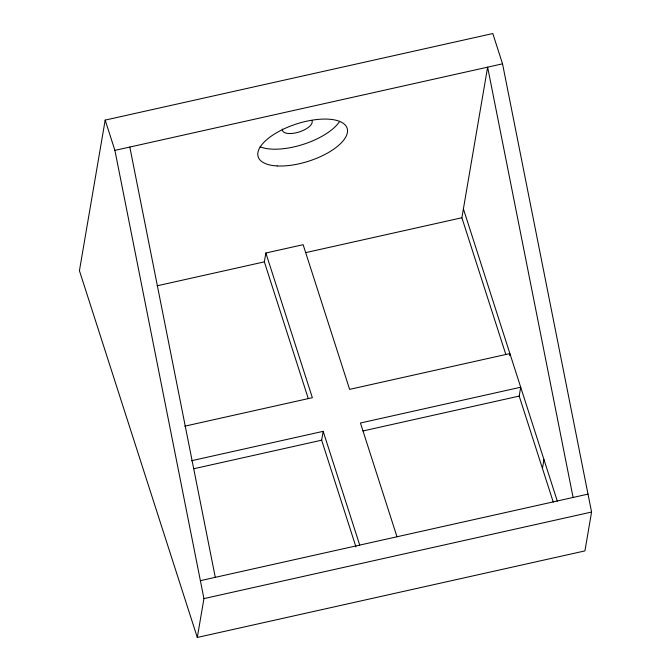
<?xml version="1.0" encoding="UTF-8"?>
<svg xmlns="http://www.w3.org/2000/svg" width="671" height="671" viewBox="0 0 671 671"><rect width="100%" height="100%" fill="white"/><g stroke="black" fill="none" stroke-linecap="round" stroke-linejoin="round"><path stroke-width="1.01" d="M105.179 120.101L79.43 270.698L197.299 637.45L584.927 550.899L591.57 512.048L502.537 63.829L492.799 33.55L105.179 120.101L114.909 150.379L203.942 598.599L197.299 637.45M308.274 398.566L264.34 261.866L265.859 253.009L303.133 244.689L349.625 389.365L509.893 353.583L509.557 355.555M355.965 546.957L321.652 440.193L323.17 431.336L191.478 460.742M505.817 354.456L461.883 217.756L487.624 67.159L573.093 497.446M553.273 502.126L519.195 396.091L520.704 387.226L360.436 423.015L396.997 536.766M542.445 468.425L543.955 459.568M114.909 150.379L502.537 63.829M157.157 285.796L264.34 261.866M305.699 252.631L461.883 217.756M184.751 426.177L312.35 397.693L265.859 253.009M194.053 468.685L321.652 440.193M363.011 430.958L519.195 396.091M200.377 580.667L588.006 494.124M203.942 598.599L591.57 512.048M463.401 208.899L557.333 501.195M323.17 431.336L359.723 545.087M129.813 147.05L215.29 577.345M311.973 120.671A15.567 6.525 -17.8 0 1 297.999 132.313A15.567 6.525 -17.8 0 1 282.348 129.05M339.518 121.577A46.71 19.576 -17.8 0 1 302.839 144.491A46.71 19.576 -17.8 0 1 260.029 146.781M277.157 165.947A46.71 19.576 -17.8 0 0 347.393 132.556A46.71 19.576 -17.8 0 0 283.447 129.126A46.71 19.576 -17.8 0 0 277.157 165.947"/></g></svg>
